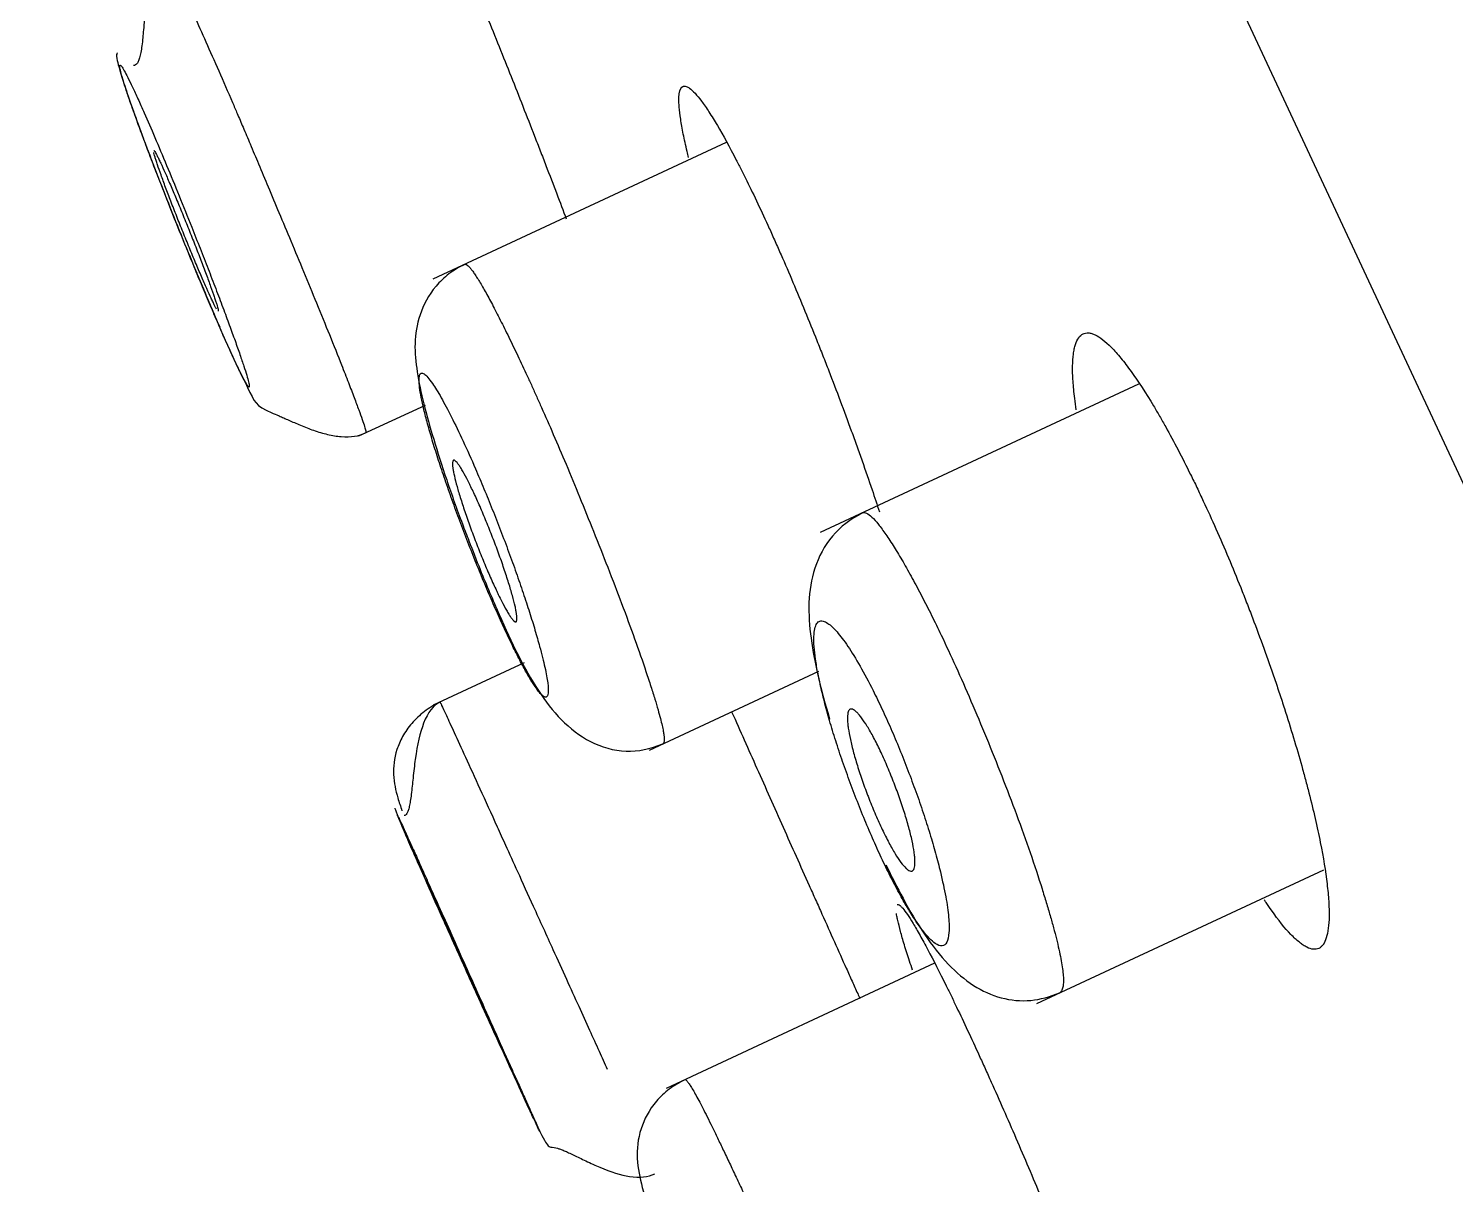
# Model space of a CAD drawing. Header units: millimetres. Extents: x 6110 to 6704, y -2661 to -1821.
# Drawn here: x 6573.094 to 6575.157, y -2165.963 to -2164.29 of the extents above; entities that cross this region are included whole.
import ezdxf

# ---------------------------------------------------------------- set-up
doc = ezdxf.new("R2010")
doc.units = ezdxf.units.MM
doc.header["$LTSCALE"] = 0.1
doc.linetypes.add('HIDDEN2', pattern=[4.7625, 3.175, -1.5875])
doc.layers.add('1', color=4, linetype='HIDDEN2', lineweight=13)
doc.layers.add('DIM', color=3, linetype='Continuous', lineweight=9)

msp = doc.modelspace()

# ---------------------------------------------------------------- hatches: boundary and pattern name
at = {"layer": 'DIM'}
h = msp.add_hatch(dxfattribs=at)
h.set_pattern_fill('ANSI31', color=2)
edge = h.paths.add_edge_path()
edge.add_line((6619.6172, -2595.9805), (6619.6172, -1962.2056))
edge.add_line((6634.6172, -1966.1101), (6619.6172, -1966.1101))
edge.add_line((6634.6172, -2610.9805), (6634.6172, -1966.1101))
edge.add_line((6634.6172, -2610.9805), (6184.4567, -2610.9805))
edge.add_line((6619.6172, -2595.9805), (6184.4567, -2595.9805))
edge.add_line((6184.4567, -2610.9805), (6184.4567, -2595.9805))

# ---------------------------------------------------------------- linework, layer by layer
at = {"layer": '1', "color": 7, "linetype": 'Continuous', "lineweight": -3}
for p, q in [((6571.4142, -2156.8976), (6582.345, -2180.3388)), ((6573.2217, -2164.3253), (6573.2208, -2164.329)), ((6574.1025, -2164.4549), (6573.6785, -2164.6526)), ((6574.6987, -2164.8047), (6574.2386, -2165.0193)), ((6573.5715, -2164.8795), (6573.6675, -2164.8348)), ((6573.8104, -2165.2078), (6573.679, -2165.2691)), ((6573.9919, -2165.3341), (6574.2364, -2165.22)), ((6574.5517, -2165.7009), (6574.967, -2165.5072)), ((6574.4038, -2165.6426), (6574.0157, -2165.8236))]:
    msp.add_line(p, q, dxfattribs=at)
for points, knots in [([(6573.6006, -2163.9281), (6573.6011, -2163.9279), (6573.6018, -2163.9282), (6573.6034, -2163.9297), (6573.604, -2163.9304), (6573.6053, -2163.9321), (6573.6061, -2163.9332), (6573.6102, -2163.9393), (6573.6145, -2163.947), (6573.6212, -2163.9599), (6573.6226, -2163.9627), (6573.6255, -2163.9686), (6573.6271, -2163.9717), (6573.6318, -2163.9815), (6573.6352, -2163.9886), (6573.646, -2164.0118), (6573.6541, -2164.0295), (6573.6652, -2164.0546), (6573.6675, -2164.0598), (6573.6721, -2164.0704), (6573.6744, -2164.0757), (6573.6816, -2164.0922), (6573.6913, -2164.1149), (6573.7017, -2164.1393), (6573.7096, -2164.1582), (6573.7123, -2164.1647), (6573.7178, -2164.1777), (6573.7205, -2164.1843), (6573.7343, -2164.2175), (6573.7455, -2164.2449), (6573.7626, -2164.2872), (6573.7684, -2164.3015), (6573.78, -2164.3305), (6573.7858, -2164.3449), (6573.8029, -2164.3882), (6573.8142, -2164.4169), (6573.8281, -2164.4527), (6573.8309, -2164.4598), (6573.8364, -2164.474), (6573.8391, -2164.4811), (6573.8472, -2164.502), (6573.8572, -2164.5282), (6573.8668, -2164.5535), (6573.8713, -2164.5654)], [0, 0, 0, 0, 0.043558, 0.043558, 0.067566, 0.067566, 0.091575, 0.091575, 0.187608, 0.187608, 0.211616, 0.211616, 0.235625, 0.235625, 0.283641, 0.283641, 0.379674, 0.379674, 0.403683, 0.403683, 0.427691, 0.427691, 0.475708, 0.523724, 0.523724, 0.547732, 0.547732, 0.571741, 0.571741, 0.667774, 0.667774, 0.715791, 0.715791, 0.763807, 0.763807, 0.85984, 0.85984, 0.883849, 0.883849, 0.907857, 0.907857, 0.955874, 1, 1, 1, 1]), ([(6573.2892, -2164.1837), (6573.2813, -2164.1874), (6573.2695, -2164.2054), (6573.2632, -2164.2498), (6573.2601, -2164.2888), (6573.2583, -2164.3098), (6573.2562, -2164.324), (6573.2547, -2164.3309), (6573.2533, -2164.3353), (6573.2518, -2164.3389), (6573.2496, -2164.3422), (6573.2472, -2164.3433), (6573.2458, -2164.3435), (6573.2453, -2164.3436)], [0, 0, 0, 0, 0.353884, 0.649957, 0.762299, 0.845867, 0.877276, 0.903128, 0.914851, 0.926391, 0.951038, 0.981154, 1, 1, 1, 1]), ([(6573.2892, -2164.1836), (6573.2897, -2164.1835), (6573.2916, -2164.1857), (6573.2975, -2164.1964), (6573.3066, -2164.2146), (6573.3185, -2164.2397), (6573.333, -2164.2712), (6573.3497, -2164.3085), (6573.3684, -2164.3506), (6573.384, -2164.3863), (6573.3959, -2164.4141), (6573.4043, -2164.434), (6573.4146, -2164.4583), (6573.4267, -2164.487), (6573.4407, -2164.5203), (6573.4564, -2164.5577), (6573.4736, -2164.5989), (6573.4919, -2164.643), (6573.5108, -2164.6889), (6573.5296, -2164.7349), (6573.5409, -2164.7632), (6573.5462, -2164.7767)], [0, 0, 0, 0, 0.060324, 0.1229, 0.185493, 0.248107, 0.310743, 0.373405, 0.436095, 0.498815, 0.519199, 0.544623, 0.575084, 0.610583, 0.651118, 0.696688, 0.747292, 0.802927, 0.863591, 0.929283, 1, 1, 1, 1]), ([(6573.2219, -2164.3258), (6573.2207, -2164.3261), (6573.2202, -2164.3319), (6573.2291, -2164.3637), (6573.2483, -2164.4189), (6573.2708, -2164.4787), (6573.2904, -2164.5294), (6573.3112, -2164.5815), (6573.3294, -2164.6263), (6573.3395, -2164.6503), (6573.3431, -2164.6587)], [0, 0, 0, 0, 0.128388, 0.304478, 0.508973, 0.617486, 0.726925, 0.835646, 0.941377, 1, 1, 1, 1]), ([(6573.3922, -2164.7416), (6573.3896, -2164.7345), (6573.3841, -2164.7193), (6573.3747, -2164.694), (6573.3644, -2164.6667), (6573.3533, -2164.6378), (6573.3417, -2164.608), (6573.3276, -2164.5724), (6573.3112, -2164.5316), (6573.2931, -2164.4875), (6573.276, -2164.4468), (6573.2622, -2164.415), (6573.2516, -2164.3912), (6573.2437, -2164.3741), (6573.237, -2164.3604), (6573.2317, -2164.3504), (6573.228, -2164.3442), (6573.2258, -2164.3421), (6573.2251, -2164.3439), (6573.2261, -2164.3498), (6573.2287, -2164.3595), (6573.2328, -2164.3728), (6573.2384, -2164.3897), (6573.2454, -2164.4098), (6573.2537, -2164.4326), (6573.2631, -2164.458), (6573.2735, -2164.4853), (6573.2846, -2164.5141), (6573.2963, -2164.544), (6573.3084, -2164.5744), (6573.3208, -2164.6048), (6573.3331, -2164.6348), (6573.3451, -2164.6638), (6573.3568, -2164.6913), (6573.3678, -2164.7169), (6573.3795, -2164.7437), (6573.3914, -2164.77), (6573.4019, -2164.7919), (6573.4092, -2164.8056), (6573.4125, -2164.8098), (6573.4131, -2164.8077), (6573.412, -2164.8019), (6573.4093, -2164.7923), (6573.4051, -2164.779), (6573.3995, -2164.7622), (6573.3947, -2164.7488), (6573.3922, -2164.7416)], [0, 0, 0, 0, 0.020792, 0.041527, 0.062564, 0.083385, 0.104087, 0.125028, 0.156271, 0.187462, 0.218718, 0.249908, 0.270778, 0.291504, 0.31241, 0.33324, 0.35396, 0.374901, 0.395759, 0.416468, 0.437372, 0.458338, 0.479067, 0.499917, 0.520918, 0.541676, 0.562551, 0.583488, 0.604199, 0.625047, 0.645957, 0.666656, 0.687518, 0.708443, 0.729132, 0.749986, 0.781253, 0.81242, 0.843649, 0.874864, 0.895693, 0.916404, 0.937375, 0.958205, 0.978959, 1, 1, 1, 1]), ([(6574.048, -2164.4764), (6574.0473, -2164.4735), (6574.0466, -2164.4706), (6574.0449, -2164.4633), (6574.044, -2164.459), (6574.0421, -2164.4506), (6574.0413, -2164.4465), (6574.039, -2164.4348), (6574.0365, -2164.4206), (6574.0351, -2164.4088), (6574.0345, -2164.4009), (6574.0343, -2164.3985), (6574.0342, -2164.3939), (6574.0342, -2164.3917), (6574.0346, -2164.3819), (6574.0361, -2164.3769), (6574.0399, -2164.3735), (6574.0415, -2164.3731), (6574.0443, -2164.3735), (6574.0453, -2164.3738), (6574.0474, -2164.3749), (6574.0485, -2164.3756), (6574.0544, -2164.3799), (6574.0602, -2164.3861), (6574.0686, -2164.3973), (6574.0703, -2164.3998), (6574.0739, -2164.405), (6574.0758, -2164.4078), (6574.0815, -2164.4166), (6574.0856, -2164.4231), (6574.0982, -2164.4445), (6574.1073, -2164.4611), (6574.1197, -2164.485), (6574.1222, -2164.4899), (6574.1273, -2164.5), (6574.1299, -2164.5052), (6574.1377, -2164.521), (6574.1483, -2164.543), (6574.1593, -2164.5668), (6574.1677, -2164.5853), (6574.1705, -2164.5916), (6574.1762, -2164.6044), (6574.1791, -2164.6109), (6574.1934, -2164.6436), (6574.205, -2164.6707), (6574.2223, -2164.7128), (6574.228, -2164.7271), (6574.2367, -2164.7488), (6574.2396, -2164.7561), (6574.2453, -2164.7706), (6574.2481, -2164.7779), (6574.2622, -2164.8142), (6574.273, -2164.8432), (6574.2862, -2164.8794), (6574.2888, -2164.8867), (6574.294, -2164.9012), (6574.2966, -2164.9083), (6574.3041, -2164.9297), (6574.3127, -2164.9547), (6574.3208, -2164.9789), (6574.3243, -2164.9894)], [0, 0, 0, 0, 0.011622, 0.011622, 0.030071, 0.030071, 0.04852, 0.04852, 0.085418, 0.122315, 0.122315, 0.140764, 0.140764, 0.159213, 0.159213, 0.233008, 0.233008, 0.269906, 0.269906, 0.288355, 0.288355, 0.306804, 0.306804, 0.380599, 0.380599, 0.399048, 0.399048, 0.417496, 0.417496, 0.454394, 0.454394, 0.528189, 0.528189, 0.546638, 0.546638, 0.565087, 0.565087, 0.601985, 0.638882, 0.638882, 0.657331, 0.657331, 0.67578, 0.67578, 0.749575, 0.749575, 0.786473, 0.786473, 0.804922, 0.804922, 0.823371, 0.823371, 0.897166, 0.897166, 0.915615, 0.915615, 0.934064, 0.934064, 0.970961, 1, 1, 1, 1]), ([(6573.2746, -2164.4663), (6573.2747, -2164.4662), (6573.2749, -2164.4663), (6573.2753, -2164.4668), (6573.2755, -2164.467), (6573.2759, -2164.4675), (6573.2761, -2164.4678), (6573.2771, -2164.4694), (6573.2783, -2164.4715), (6573.2804, -2164.4757), (6573.2812, -2164.4772), (6573.2829, -2164.4807), (6573.2838, -2164.4826), (6573.2866, -2164.4888), (6573.2888, -2164.4935), (6573.2923, -2164.5014), (6573.2935, -2164.5042), (6573.296, -2164.51), (6573.2986, -2164.516), (6573.3014, -2164.5225), (6573.3042, -2164.5291), (6573.3057, -2164.5326), (6573.31, -2164.5431), (6573.313, -2164.5503), (6573.3176, -2164.5614), (6573.3191, -2164.5652), (6573.3222, -2164.5728), (6573.3237, -2164.5766), (6573.3283, -2164.588), (6573.3312, -2164.5955), (6573.3357, -2164.6068), (6573.3371, -2164.6105), (6573.34, -2164.6179), (6573.3427, -2164.625), (6573.3453, -2164.6319), (6573.3479, -2164.6387), (6573.3492, -2164.642), (6573.3528, -2164.6517), (6573.355, -2164.6577), (6573.3569, -2164.6632)], [0, 0, 0, 0, 0.04036, 0.04036, 0.061222, 0.061222, 0.082083, 0.082083, 0.16553, 0.16553, 0.207254, 0.207254, 0.248977, 0.248977, 0.332424, 0.332424, 0.374148, 0.374148, 0.415871, 0.457595, 0.457595, 0.499318, 0.499318, 0.582765, 0.582765, 0.624489, 0.624489, 0.666212, 0.666212, 0.749659, 0.749659, 0.791383, 0.791383, 0.833106, 0.87483, 0.87483, 0.916553, 0.916553, 1, 1, 1, 1]), ([(6573.3656, -2164.6961), (6573.3653, -2164.6956), (6573.365, -2164.695), (6573.364, -2164.6932), (6573.3627, -2164.6908), (6573.3612, -2164.6877), (6573.36, -2164.6851), (6573.3595, -2164.6842), (6573.3586, -2164.6823), (6573.3581, -2164.6813), (6573.3557, -2164.6761), (6573.3536, -2164.6714), (6573.3501, -2164.6635), (6573.3489, -2164.6607), (6573.3463, -2164.6549), (6573.345, -2164.6519), (6573.3409, -2164.6425), (6573.3381, -2164.6359), (6573.3337, -2164.6254), (6573.3322, -2164.6218), (6573.3292, -2164.6145), (6573.3277, -2164.6109), (6573.3232, -2164.5998), (6573.3201, -2164.5923), (6573.3139, -2164.5769), (6573.3109, -2164.5694), (6573.3065, -2164.5582), (6573.3051, -2164.5545), (6573.3022, -2164.5472), (6573.3008, -2164.5435), (6573.2967, -2164.5329), (6573.2942, -2164.5262), (6573.2906, -2164.5166), (6573.2895, -2164.5135), (6573.2873, -2164.5075), (6573.2862, -2164.5046), (6573.2833, -2164.4964), (6573.2816, -2164.4915), (6573.2794, -2164.485), (6573.2787, -2164.4829), (6573.2775, -2164.4792), (6573.2764, -2164.4758), (6573.2757, -2164.4732), (6573.2751, -2164.471), (6573.2749, -2164.4702), (6573.2747, -2164.4694)], [0, 0, 0, 0, 0.024482, 0.024482, 0.060858, 0.097233, 0.097233, 0.115421, 0.115421, 0.133609, 0.133609, 0.20636, 0.20636, 0.242735, 0.242735, 0.279111, 0.279111, 0.351862, 0.351862, 0.388237, 0.388237, 0.424613, 0.424613, 0.497364, 0.497364, 0.570115, 0.570115, 0.606491, 0.606491, 0.642866, 0.642866, 0.715617, 0.715617, 0.751993, 0.751993, 0.788368, 0.788368, 0.861119, 0.861119, 0.897495, 0.897495, 0.93387, 0.970246, 0.970246, 1, 1, 1, 1]), ([(6573.3351, -2164.6399), (6573.3372, -2164.6449), (6573.3495, -2164.6744), (6573.3609, -2164.7011), (6573.37, -2164.7218)], [0, 0, 0, 0, 0.168525, 1, 1, 1, 1]), ([(6573.7246, -2164.6312), (6573.7162, -2164.6352), (6573.7009, -2164.6444), (6573.6759, -2164.6683), (6573.6496, -2164.7192), (6573.6527, -2164.7876), (6573.6729, -2164.8643), (6573.6981, -2164.9432), (6573.7158, -2164.9935), (6573.7273, -2165.0229), (6573.7305, -2165.0311)], [0, 0, 0, 0, 0.056582, 0.11385, 0.226986, 0.452786, 0.696358, 0.82205, 0.950806, 1, 1, 1, 1]), ([(6573.7246, -2164.6311), (6573.7251, -2164.631), (6573.7261, -2164.631), (6573.7281, -2164.6321), (6573.7306, -2164.6344), (6573.7335, -2164.6378), (6573.7368, -2164.6423), (6573.7406, -2164.6478), (6573.7446, -2164.6543), (6573.7491, -2164.6617), (6573.7539, -2164.6701), (6573.759, -2164.6793), (6573.7643, -2164.6893), (6573.77, -2164.7001), (6573.7758, -2164.7116), (6573.7819, -2164.7237), (6573.7882, -2164.7364), (6573.7946, -2164.7497), (6573.8012, -2164.7635), (6573.8079, -2164.7778), (6573.8147, -2164.7924), (6573.8216, -2164.8074), (6573.8285, -2164.8227), (6573.8388, -2164.8456), (6573.8529, -2164.8779), (6573.8713, -2164.9213), (6573.8909, -2164.9684), (6573.9112, -2165.0186), (6573.9318, -2165.0707), (6573.952, -2165.1233), (6573.9709, -2165.1746), (6573.9817, -2165.2057), (6573.9866, -2165.2204)], [0, 0, 0, 0, 0.023517, 0.048024, 0.072345, 0.09648, 0.12043, 0.144195, 0.167775, 0.19117, 0.214382, 0.23741, 0.260254, 0.282914, 0.305393, 0.327688, 0.349801, 0.371733, 0.393483, 0.415052, 0.43644, 0.457648, 0.478676, 0.499525, 0.549941, 0.603819, 0.661165, 0.721981, 0.786271, 0.854036, 0.925279, 1, 1, 1, 1]), ([(6573.3431, -2164.6587), (6573.352, -2164.68), (6573.3704, -2164.7235), (6573.3929, -2164.7747), (6573.4206, -2164.8287), (6573.4212, -2164.836), (6573.4529, -2164.8491), (6573.4624, -2164.8533), (6573.47, -2164.8567), (6573.4782, -2164.8603), (6573.4906, -2164.8657), (6573.5073, -2164.8722), (6573.5272, -2164.878), (6573.5543, -2164.8824), (6573.5715, -2164.8797), (6573.5811, -2164.875)], [0, 0, 0, 0, 0.114569, 0.255242, 0.374205, 0.661274, 0.696443, 0.711281, 0.725495, 0.740075, 0.755812, 0.792385, 0.836649, 0.887566, 1, 1, 1, 1]), ([(6573.3569, -2164.6632), (6573.3589, -2164.6687), (6573.3607, -2164.6736), (6573.3629, -2164.6801), (6573.3635, -2164.6821), (6573.3647, -2164.6858), (6573.3653, -2164.6875), (6573.3667, -2164.6921), (6573.3673, -2164.6944), (6573.3678, -2164.6968), (6573.3679, -2164.6975), (6573.3679, -2164.6984), (6573.3679, -2164.6986), (6573.3678, -2164.6987), (6573.3678, -2164.6987), (6573.3678, -2164.6987)], [0, 0, 0, 0, 0.249679, 0.249679, 0.374518, 0.374518, 0.499357, 0.499357, 0.749036, 0.749036, 0.873875, 0.873875, 0.998714, 0.998714, 1, 1, 1, 1]), ([(6574.6089, -2164.8417), (6574.608, -2164.836), (6574.6073, -2164.8306), (6574.6061, -2164.8208), (6574.6056, -2164.8164), (6574.6048, -2164.808), (6574.6045, -2164.804), (6574.6037, -2164.7923), (6574.6033, -2164.778), (6574.6041, -2164.7662), (6574.6051, -2164.7583), (6574.6055, -2164.7559), (6574.6065, -2164.7512), (6574.6071, -2164.7491), (6574.6103, -2164.7392), (6574.6139, -2164.7341), (6574.6211, -2164.7306), (6574.6237, -2164.7301), (6574.6281, -2164.7305), (6574.6297, -2164.7308), (6574.6329, -2164.7317), (6574.6346, -2164.7324), (6574.6432, -2164.7365), (6574.651, -2164.7426), (6574.6641, -2164.7559), (6574.6687, -2164.7611), (6574.6783, -2164.7728), (6574.6832, -2164.7793), (6574.6986, -2164.8005), (6574.7094, -2164.8171), (6574.7236, -2164.8409), (6574.7265, -2164.8458), (6574.7324, -2164.856), (6574.7353, -2164.8612), (6574.7442, -2164.877), (6574.7561, -2164.8991), (6574.7681, -2164.923), (6574.7773, -2164.9415), (6574.7804, -2164.9478), (6574.7865, -2164.9607), (6574.7896, -2164.9672), (6574.805, -2165.0002), (6574.8171, -2165.0276), (6574.835, -2165.0699), (6574.8409, -2165.0843), (6574.8496, -2165.1062), (6574.8525, -2165.1135), (6574.8582, -2165.1282), (6574.8611, -2165.1355), (6574.875, -2165.1721), (6574.8856, -2165.2013), (6574.898, -2165.2377), (6574.9005, -2165.245), (6574.9053, -2165.2596), (6574.9077, -2165.2668), (6574.9146, -2165.2883), (6574.9233, -2165.3164), (6574.9312, -2165.3435), (6574.9368, -2165.3635), (6574.9386, -2165.3701), (6574.9421, -2165.3831), (6574.9438, -2165.3896), (6574.952, -2165.4216), (6574.9574, -2165.4454), (6574.9618, -2165.4676)], [0, 0, 0, 0, 0.019287, 0.019287, 0.035632, 0.035632, 0.051977, 0.051977, 0.084668, 0.117358, 0.117358, 0.133703, 0.133703, 0.150049, 0.150049, 0.21543, 0.21543, 0.24812, 0.24812, 0.264465, 0.264465, 0.28081, 0.28081, 0.346191, 0.346191, 0.378882, 0.378882, 0.411572, 0.411572, 0.476953, 0.476953, 0.493298, 0.493298, 0.509643, 0.509643, 0.542334, 0.575024, 0.575024, 0.59137, 0.59137, 0.607715, 0.607715, 0.673096, 0.673096, 0.705786, 0.705786, 0.722131, 0.722131, 0.738477, 0.738477, 0.803857, 0.803857, 0.820203, 0.820203, 0.836548, 0.836548, 0.869238, 0.901929, 0.901929, 0.918274, 0.918274, 0.934619, 0.934619, 1, 1, 1, 1]), ([(6573.5462, -2164.7767), (6573.5497, -2164.7857), (6573.5563, -2164.8026), (6573.5646, -2164.8243), (6573.5713, -2164.8421), (6573.5764, -2164.8561), (6573.5797, -2164.8662), (6573.5815, -2164.8726), (6573.5817, -2164.8746), (6573.5814, -2164.8749), (6573.5814, -2164.8749)], [0, 0, 0, 0, 0.14711, 0.291819, 0.434129, 0.574041, 0.711555, 0.846673, 0.979395, 1, 1, 1, 1]), ([(6573.8328, -2165.184), (6573.8307, -2165.1766), (6573.8263, -2165.1609), (6573.8182, -2165.1349), (6573.8091, -2165.1069), (6573.799, -2165.0776), (6573.788, -2165.0472), (6573.7764, -2165.0164), (6573.7644, -2164.9857), (6573.7522, -2164.9557), (6573.7379, -2164.922), (6573.7219, -2164.8861), (6573.705, -2164.8512), (6573.69, -2164.8228), (6573.6787, -2164.8046), (6573.6707, -2164.7941), (6573.6653, -2164.7891), (6573.6613, -2164.7881), (6573.6589, -2164.791), (6573.6581, -2164.7979), (6573.6589, -2164.8087), (6573.6612, -2164.823), (6573.6651, -2164.8407), (6573.6705, -2164.8616), (6573.6773, -2164.8852), (6573.6854, -2164.9112), (6573.6946, -2164.9391), (6573.7048, -2164.9684), (6573.7158, -2164.9987), (6573.7275, -2165.0294), (6573.7395, -2165.06), (6573.7518, -2165.0901), (6573.7641, -2165.119), (6573.7762, -2165.1463), (6573.7879, -2165.1715), (6573.7989, -2165.194), (6573.8091, -2165.2137), (6573.8183, -2165.2301), (6573.8277, -2165.2449), (6573.8363, -2165.2558), (6573.8427, -2165.2588), (6573.8456, -2165.253), (6573.845, -2165.2382), (6573.8409, -2165.2154), (6573.8358, -2165.1952), (6573.8328, -2165.184)], [0, 0, 0, 0, 0.02085, 0.041612, 0.062641, 0.083494, 0.1042, 0.125113, 0.146036, 0.166745, 0.187587, 0.218855, 0.250022, 0.281241, 0.312461, 0.333319, 0.354033, 0.374953, 0.395825, 0.416534, 0.437434, 0.458363, 0.479085, 0.499955, 0.520923, 0.541676, 0.562573, 0.583495, 0.604209, 0.625085, 0.645955, 0.666654, 0.687576, 0.70845, 0.729135, 0.750036, 0.77094, 0.79163, 0.812505, 0.843708, 0.874932, 0.906081, 0.937377, 0.968614, 1, 1, 1, 1]), ([(6573.7934, -2165.1104), (6573.7949, -2165.1161), (6573.7962, -2165.1212), (6573.7978, -2165.1279), (6573.7982, -2165.13), (6573.7989, -2165.1339), (6573.7992, -2165.1358), (6573.7999, -2165.1406), (6573.8001, -2165.1432), (6573.7999, -2165.1459), (6573.7997, -2165.1467), (6573.7993, -2165.1478), (6573.799, -2165.1481), (6573.7979, -2165.1487), (6573.7969, -2165.1483), (6573.7949, -2165.1466), (6573.7942, -2165.1458), (6573.7927, -2165.144), (6573.791, -2165.1417), (6573.7891, -2165.1388), (6573.787, -2165.1355), (6573.7859, -2165.1337), (6573.7825, -2165.1277), (6573.7801, -2165.1231), (6573.7761, -2165.1154), (6573.7748, -2165.1127), (6573.7727, -2165.1084), (6573.772, -2165.1069), (6573.7706, -2165.1039), (6573.7699, -2165.1024), (6573.7663, -2165.0947), (6573.7633, -2165.0881), (6573.7588, -2165.0777), (6573.7572, -2165.0741), (6573.7541, -2165.0668), (6573.7526, -2165.0631), (6573.748, -2165.052), (6573.745, -2165.0444), (6573.7405, -2165.0328), (6573.739, -2165.029), (6573.7362, -2165.0214), (6573.7334, -2165.0138), (6573.7307, -2165.0063), (6573.728, -2164.9989), (6573.7267, -2164.9952), (6573.7231, -2164.9844), (6573.7208, -2164.9775), (6573.7177, -2164.9677), (6573.7168, -2164.9646), (6573.7149, -2164.9584), (6573.7141, -2164.9555), (6573.7118, -2164.947), (6573.7105, -2164.942), (6573.7089, -2164.9351), (6573.7085, -2164.933), (6573.7077, -2164.9291), (6573.7071, -2164.9255), (6573.7068, -2164.9226), (6573.7067, -2164.9201), (6573.7067, -2164.919), (6573.7069, -2164.9162), (6573.7073, -2164.9151), (6573.7084, -2164.9145), (6573.7089, -2164.9145), (6573.7099, -2164.9149), (6573.7105, -2164.9153), (6573.7124, -2164.917), (6573.714, -2164.9188), (6573.7163, -2164.9221), (6573.7167, -2164.9227), (6573.7177, -2164.9242), (6573.7182, -2164.925), (6573.7198, -2164.9275), (6573.7209, -2164.9293), (6573.7242, -2164.9352), (6573.7267, -2164.9398), (6573.73, -2164.9463), (6573.7307, -2164.9476), (6573.732, -2164.9503), (6573.7341, -2164.9545), (6573.7376, -2164.9619), (6573.7405, -2164.9683), (6573.7435, -2164.9749), (6573.745, -2164.9783), (6573.7496, -2164.9888), (6573.7526, -2164.996), (6573.7572, -2165.0072), (6573.7587, -2165.0109), (6573.7618, -2165.0186), (6573.7633, -2165.0224), (6573.7677, -2165.0339), (6573.7706, -2165.0415), (6573.7747, -2165.0529), (6573.7761, -2165.0567), (6573.7787, -2165.0641), (6573.7812, -2165.0714), (6573.7835, -2165.0784), (6573.7858, -2165.0853), (6573.7869, -2165.0887), (6573.79, -2165.0986), (6573.7918, -2165.1047), (6573.7934, -2165.1104)], [0, 0, 0, 0, 0.03125, 0.03125, 0.046875, 0.046875, 0.0625, 0.0625, 0.09375, 0.09375, 0.109375, 0.109375, 0.125, 0.125, 0.15625, 0.15625, 0.171875, 0.171875, 0.1875, 0.203125, 0.203125, 0.21875, 0.21875, 0.25, 0.25, 0.265625, 0.265625, 0.273438, 0.273438, 0.28125, 0.28125, 0.3125, 0.3125, 0.328125, 0.328125, 0.34375, 0.34375, 0.375, 0.375, 0.390625, 0.390625, 0.40625, 0.421875, 0.421875, 0.4375, 0.4375, 0.46875, 0.46875, 0.484375, 0.484375, 0.5, 0.5, 0.53125, 0.53125, 0.546875, 0.546875, 0.5625, 0.578125, 0.578125, 0.59375, 0.59375, 0.625, 0.625, 0.640625, 0.640625, 0.65625, 0.65625, 0.6875, 0.6875, 0.695313, 0.695313, 0.703125, 0.703125, 0.71875, 0.71875, 0.75, 0.75, 0.757813, 0.757813, 0.765625, 0.78125, 0.796875, 0.796875, 0.8125, 0.8125, 0.84375, 0.84375, 0.859375, 0.859375, 0.875, 0.875, 0.90625, 0.90625, 0.921875, 0.921875, 0.9375, 0.953125, 0.953125, 0.96875, 0.96875, 1, 1, 1, 1]), ([(6574.2999, -2164.9909), (6574.2822, -2165), (6574.2528, -2165.0219), (6574.2199, -2165.0864), (6574.2211, -2165.1712), (6574.2396, -2165.247), (6574.2522, -2165.2892)], [0, 0, 0, 0, 0.165575, 0.332858, 0.662154, 1, 1, 1, 1]), ([(6574.2996, -2164.9908), (6574.2997, -2164.9908), (6574.3013, -2164.9901), (6574.3052, -2164.9904), (6574.313, -2164.9961), (6574.3224, -2165.0066), (6574.3332, -2165.0212), (6574.3452, -2165.0396), (6574.358, -2165.061), (6574.3715, -2165.085), (6574.3854, -2165.111), (6574.3994, -2165.1385), (6574.4158, -2165.1721), (6574.4349, -2165.2133), (6574.4569, -2165.2633), (6574.4793, -2165.3167), (6574.5016, -2165.3721), (6574.523, -2165.4283), (6574.5428, -2165.4836), (6574.5542, -2165.5182), (6574.5594, -2165.5347)], [0, 0, 0, 0, 0.000674, 0.057085, 0.112047, 0.165563, 0.217638, 0.268275, 0.317481, 0.36526, 0.411618, 0.456561, 0.500097, 0.565038, 0.632103, 0.701315, 0.772693, 0.846255, 0.922019, 1, 1, 1, 1]), ([(6573.7305, -2165.0311), (6573.7358, -2165.0452), (6573.75, -2165.0817), (6573.7838, -2165.1605), (6573.8181, -2165.2331), (6573.8628, -2165.2918), (6573.9046, -2165.3246), (6573.957, -2165.34), (6573.9928, -2165.3325), (6574.011, -2165.325)], [0, 0, 0, 0, 0.082803, 0.218252, 0.488413, 0.616293, 0.744942, 0.87471, 1, 1, 1, 1]), ([(6574.4124, -2165.5103), (6574.4103, -2165.5017), (6574.4057, -2165.4838), (6574.3973, -2165.4551), (6574.3877, -2165.4251), (6574.3771, -2165.3943), (6574.3656, -2165.3633), (6574.3534, -2165.3326), (6574.3408, -2165.3026), (6574.3279, -2165.2741), (6574.3128, -2165.2431), (6574.296, -2165.2114), (6574.2783, -2165.1827), (6574.2625, -2165.1616), (6574.2507, -2165.1506), (6574.2424, -2165.1466), (6574.2367, -2165.1472), (6574.2326, -2165.1519), (6574.23, -2165.1603), (6574.2291, -2165.1725), (6574.2299, -2165.1882), (6574.2323, -2165.2071), (6574.2363, -2165.2291), (6574.2419, -2165.2537), (6574.2489, -2165.2805), (6574.2573, -2165.3092), (6574.267, -2165.3392), (6574.2776, -2165.3699), (6574.2892, -2165.4009), (6574.3014, -2165.4316), (6574.3141, -2165.4615), (6574.327, -2165.4901), (6574.3399, -2165.5167), (6574.3526, -2165.541), (6574.3648, -2165.5626), (6574.3763, -2165.5809), (6574.387, -2165.5959), (6574.3966, -2165.6071), (6574.4064, -2165.6156), (6574.4155, -2165.6189), (6574.4222, -2165.6135), (6574.4254, -2165.5995), (6574.4249, -2165.577), (6574.4207, -2165.5474), (6574.4155, -2165.5232), (6574.4124, -2165.5103)], [0, 0, 0, 0, 0.020927, 0.041701, 0.062676, 0.083566, 0.104277, 0.125165, 0.146074, 0.166778, 0.187637, 0.21887, 0.250061, 0.281265, 0.312488, 0.333364, 0.354076, 0.374973, 0.395867, 0.416581, 0.437459, 0.458378, 0.479102, 0.499977, 0.520937, 0.541685, 0.562591, 0.583517, 0.604228, 0.625115, 0.64597, 0.666666, 0.687608, 0.708439, 0.729123, 0.75006, 0.770904, 0.791596, 0.81251, 0.84368, 0.874925, 0.906104, 0.937364, 0.968687, 1, 1, 1, 1]), ([(6573.9866, -2165.2204), (6573.9891, -2165.2279), (6573.9937, -2165.2419), (6573.9995, -2165.2602), (6574.004, -2165.2756), (6574.0075, -2165.2883), (6574.01, -2165.2985), (6574.0116, -2165.3065), (6574.0126, -2165.3127), (6574.013, -2165.3173), (6574.013, -2165.3206), (6574.0127, -2165.3228), (6574.0121, -2165.3242), (6574.0115, -2165.3248), (6574.0112, -2165.3251), (6574.0111, -2165.3251)], [0, 0, 0, 0, 0.117905, 0.229233, 0.333984, 0.432157, 0.52375, 0.608764, 0.687199, 0.759052, 0.824326, 0.883018, 0.935128, 0.980657, 1, 1, 1, 1]), ([(6573.6887, -2165.2646), (6573.6805, -2165.2685), (6573.6656, -2165.2775), (6573.6471, -2165.295), (6573.6338, -2165.3142), (6573.6227, -2165.3404), (6573.6199, -2165.3722), (6573.6258, -2165.3982), (6573.6315, -2165.4155), (6573.6337, -2165.4219)], [0, 0, 0, 0, 0.105426, 0.20946, 0.31242, 0.415416, 0.628612, 0.868653, 1, 1, 1, 1]), ([(6573.6888, -2165.2648), (6573.6792, -2165.2691), (6573.6645, -2165.2878), (6573.6544, -2165.3323), (6573.6499, -2165.3716), (6573.6477, -2165.393), (6573.6459, -2165.4073), (6573.6444, -2165.4157), (6573.6426, -2165.4222), (6573.6399, -2165.4278), (6573.6381, -2165.4286), (6573.6369, -2165.4287)], [0, 0, 0, 0, 0.344188, 0.633658, 0.744223, 0.827575, 0.859776, 0.887204, 0.912603, 0.939712, 1, 1, 1, 1]), ([(6573.6887, -2165.2646), (6573.6889, -2165.2648), (6573.6905, -2165.2681), (6573.6972, -2165.2824), (6573.7087, -2165.3075), (6573.725, -2165.3432), (6573.746, -2165.3892), (6573.7663, -2165.4337), (6573.7848, -2165.4746), (6573.8021, -2165.5128), (6573.8252, -2165.5635), (6573.8491, -2165.6163), (6573.8711, -2165.6647), (6573.8889, -2165.7038), (6573.9046, -2165.7385), (6573.9184, -2165.7689), (6573.9268, -2165.7872), (6573.9306, -2165.7957)], [0, 0, 0, 0, 0.072292, 0.152248, 0.234734, 0.319749, 0.407293, 0.497366, 0.537363, 0.592579, 0.663, 0.748606, 0.807495, 0.86208, 0.91236, 0.958334, 1, 1, 1, 1]), ([(6574.1108, -2165.279), (6574.1108, -2165.2791), (6574.1109, -2165.2793), (6574.1227, -2165.3057), (6574.1347, -2165.3328), (6574.1532, -2165.3744), (6574.1595, -2165.3885), (6574.1722, -2165.417), (6574.1785, -2165.4312), (6574.1975, -2165.4737), (6574.21, -2165.5019), (6574.2256, -2165.5368), (6574.2288, -2165.5438), (6574.235, -2165.5577), (6574.2381, -2165.5645), (6574.2472, -2165.585), (6574.2591, -2165.6116), (6574.2706, -2165.6372), (6574.2791, -2165.656), (6574.2818, -2165.6622), (6574.2873, -2165.6744), (6574.2901, -2165.6804), (6574.2939, -2165.6889), (6574.295, -2165.6913), (6574.296, -2165.6937)], [0, 0, 0, 0, 0.001175, 0.001175, 0.196908, 0.196908, 0.294774, 0.294774, 0.392641, 0.392641, 0.588374, 0.588374, 0.637308, 0.637308, 0.686241, 0.686241, 0.784108, 0.881974, 0.881974, 0.930908, 0.930908, 0.979841, 0.979841, 1, 1, 1, 1]), ([(6574.3714, -2165.4652), (6574.3727, -2165.4712), (6574.3737, -2165.4767), (6574.3747, -2165.484), (6574.375, -2165.4863), (6574.3754, -2165.4907), (6574.3755, -2165.4927), (6574.3756, -2165.4983), (6574.3754, -2165.5013), (6574.3746, -2165.5048), (6574.3743, -2165.5058), (6574.3735, -2165.5074), (6574.373, -2165.508), (6574.3713, -2165.5094), (6574.3699, -2165.5095), (6574.3674, -2165.5086), (6574.3665, -2165.5081), (6574.3645, -2165.5068), (6574.3635, -2165.5059), (6574.3603, -2165.5028), (6574.3579, -2165.5), (6574.3526, -2165.493), (6574.3499, -2165.4888), (6574.3455, -2165.4817), (6574.344, -2165.4792), (6574.341, -2165.4738), (6574.3394, -2165.4709), (6574.3347, -2165.4621), (6574.3315, -2165.4558), (6574.3267, -2165.4456), (6574.3251, -2165.4421), (6574.3218, -2165.435), (6574.3202, -2165.4314), (6574.3155, -2165.4203), (6574.3124, -2165.4128), (6574.3086, -2165.4032), (6574.3079, -2165.4012), (6574.3064, -2165.3973), (6574.3042, -2165.3915), (6574.3007, -2165.3819), (6574.2981, -2165.3743), (6574.2956, -2165.3668), (6574.2943, -2165.363), (6574.2908, -2165.3519), (6574.2888, -2165.3448), (6574.286, -2165.3346), (6574.2851, -2165.3313), (6574.2835, -2165.3248), (6574.2828, -2165.3217), (6574.2809, -2165.3128), (6574.2799, -2165.3073), (6574.2788, -2165.2999), (6574.2785, -2165.2976), (6574.2781, -2165.2933), (6574.2779, -2165.2892), (6574.278, -2165.2859), (6574.2782, -2165.2829), (6574.2784, -2165.2815), (6574.2792, -2165.278), (6574.28, -2165.2764), (6574.2817, -2165.275), (6574.2823, -2165.2748), (6574.2837, -2165.2746), (6574.2845, -2165.2747), (6574.287, -2165.2756), (6574.2889, -2165.2769), (6574.2922, -2165.28), (6574.2934, -2165.2812), (6574.2958, -2165.2841), (6574.297, -2165.2856), (6574.3009, -2165.2908), (6574.3037, -2165.295), (6574.3081, -2165.3021), (6574.3096, -2165.3047), (6574.3127, -2165.3101), (6574.3158, -2165.3157), (6574.3189, -2165.3218), (6574.3221, -2165.3281), (6574.3237, -2165.3315), (6574.3286, -2165.3417), (6574.3318, -2165.3487), (6574.3365, -2165.3598), (6574.3381, -2165.3635), (6574.3405, -2165.3692), (6574.3412, -2165.3711), (6574.3428, -2165.375), (6574.3435, -2165.3769), (6574.3473, -2165.3865), (6574.3501, -2165.3942), (6574.3542, -2165.4057), (6574.3555, -2165.4096), (6574.3581, -2165.4172), (6574.3593, -2165.4209), (6574.3627, -2165.4319), (6574.3648, -2165.439), (6574.3685, -2165.4528), (6574.3701, -2165.4592), (6574.3714, -2165.4652)], [0, 0, 0, 0, 0.03125, 0.03125, 0.046875, 0.046875, 0.0625, 0.0625, 0.09375, 0.09375, 0.109375, 0.109375, 0.125, 0.125, 0.15625, 0.15625, 0.171875, 0.171875, 0.1875, 0.1875, 0.21875, 0.21875, 0.25, 0.25, 0.265625, 0.265625, 0.28125, 0.28125, 0.3125, 0.3125, 0.328125, 0.328125, 0.34375, 0.34375, 0.375, 0.375, 0.382812, 0.382812, 0.390625, 0.40625, 0.421875, 0.421875, 0.4375, 0.4375, 0.46875, 0.46875, 0.484375, 0.484375, 0.5, 0.5, 0.53125, 0.53125, 0.546875, 0.546875, 0.5625, 0.578125, 0.578125, 0.59375, 0.59375, 0.625, 0.625, 0.640625, 0.640625, 0.65625, 0.65625, 0.6875, 0.6875, 0.703125, 0.703125, 0.71875, 0.71875, 0.75, 0.75, 0.765625, 0.765625, 0.78125, 0.796875, 0.796875, 0.8125, 0.8125, 0.84375, 0.84375, 0.859375, 0.859375, 0.867188, 0.867188, 0.875, 0.875, 0.90625, 0.90625, 0.921875, 0.921875, 0.9375, 0.9375, 0.96875, 0.96875, 1, 1, 1, 1]), ([(6573.6234, -2165.4179), (6573.6234, -2165.4179), (6573.6232, -2165.4177), (6573.6255, -2165.4254), (6573.6399, -2165.4586), (6573.6639, -2165.5131), (6573.6902, -2165.5722), (6573.7129, -2165.6228), (6573.7302, -2165.6612), (6573.7392, -2165.6812), (6573.7405, -2165.6841)], [0, 0, 0, 0, 0.012715, 0.17389, 0.369642, 0.599689, 0.724554, 0.851547, 0.978666, 1, 1, 1, 1]), ([(6573.7873, -2165.7841), (6573.7836, -2165.7759), (6573.7759, -2165.7587), (6573.7635, -2165.731), (6573.7484, -2165.6973), (6573.7305, -2165.6573), (6573.7104, -2165.6124), (6573.691, -2165.5692), (6573.6751, -2165.5338), (6573.6627, -2165.506), (6573.6531, -2165.4847), (6573.6448, -2165.4665), (6573.638, -2165.4514), (6573.6328, -2165.4399), (6573.6292, -2165.4322), (6573.6272, -2165.4283), (6573.6271, -2165.4283), (6573.6287, -2165.4323), (6573.632, -2165.4401), (6573.6369, -2165.4517), (6573.6446, -2165.4693), (6573.6558, -2165.4948), (6573.6697, -2165.5261), (6573.6831, -2165.5564), (6573.6956, -2165.5842), (6573.7085, -2165.6132), (6573.7219, -2165.6429), (6573.7354, -2165.6728), (6573.7488, -2165.7025), (6573.7619, -2165.7314), (6573.7745, -2165.759), (6573.7883, -2165.7892), (6573.8024, -2165.8202), (6573.8155, -2165.8487), (6573.8254, -2165.87), (6573.8307, -2165.8815), (6573.8329, -2165.8861), (6573.833, -2165.8861), (6573.8312, -2165.8821), (6573.8278, -2165.8744), (6573.8227, -2165.8629), (6573.8159, -2165.8478), (6573.8077, -2165.8296), (6573.7982, -2165.8084), (6573.7911, -2165.7925), (6573.7873, -2165.7841)], [0, 0, 0, 0, 0.020757, 0.041469, 0.062496, 0.093628, 0.124941, 0.156138, 0.1874, 0.208271, 0.229002, 0.249916, 0.270755, 0.291489, 0.312424, 0.333256, 0.353982, 0.374913, 0.395819, 0.416532, 0.437386, 0.468789, 0.49994, 0.52098, 0.541738, 0.562573, 0.583573, 0.604282, 0.62506, 0.646059, 0.66676, 0.687539, 0.718849, 0.749985, 0.781246, 0.812444, 0.833329, 0.854027, 0.874962, 0.895766, 0.916473, 0.937476, 0.958233, 0.978951, 1, 1, 1, 1]), ([(6574.9618, -2165.4676), (6574.9663, -2165.4898), (6574.9695, -2165.5097), (6574.9727, -2165.5364), (6574.9735, -2165.5448), (6574.9742, -2165.5565), (6574.9744, -2165.5602), (6574.9746, -2165.5675), (6574.9746, -2165.5709), (6574.9744, -2165.5873), (6574.973, -2165.5978), (6574.9693, -2165.6095), (6574.9678, -2165.6128), (6574.9651, -2165.6166), (6574.9641, -2165.6178), (6574.962, -2165.6196), (6574.9609, -2165.6204), (6574.955, -2165.6232), (6574.9493, -2165.6227), (6574.9408, -2165.6185), (6574.939, -2165.6174), (6574.9354, -2165.615), (6574.9335, -2165.6136), (6574.9277, -2165.609), (6574.9236, -2165.6052), (6574.9107, -2165.5918), (6574.9014, -2165.5802), (6574.8886, -2165.5622), (6574.886, -2165.5584), (6574.8826, -2165.5533), (6574.8817, -2165.5521), (6574.8809, -2165.5509)], [0, 0, 0, 0, 0.136472, 0.136472, 0.204708, 0.204708, 0.238827, 0.238827, 0.272945, 0.272945, 0.409417, 0.409417, 0.477653, 0.477653, 0.511771, 0.511771, 0.545889, 0.545889, 0.682362, 0.682362, 0.71648, 0.71648, 0.750598, 0.750598, 0.818834, 0.818834, 0.955306, 0.955306, 0.989424, 0.989424, 1, 1, 1, 1]), ([(6574.3336, -2165.4999), (6574.3417, -2165.5168), (6574.3699, -2165.5723), (6574.4089, -2165.633), (6574.4586, -2165.6759), (6574.4985, -2165.6944), (6574.5417, -2165.699), (6574.5705, -2165.6911), (6574.5847, -2165.6851)], [0, 0, 0, 0, 0.135363, 0.462149, 0.610439, 0.750453, 0.881225, 1, 1, 1, 1]), ([(6574.5594, -2165.5347), (6574.5615, -2165.5416), (6574.5656, -2165.5549), (6574.5712, -2165.5737), (6574.5761, -2165.5913), (6574.5803, -2165.6076), (6574.5839, -2165.6225), (6574.5867, -2165.636), (6574.5887, -2165.648), (6574.59, -2165.6585), (6574.5905, -2165.6673), (6574.5901, -2165.6746), (6574.589, -2165.6795), (6574.5876, -2165.6827), (6574.5861, -2165.6846), (6574.585, -2165.6853), (6574.5844, -2165.6856)], [0, 0, 0, 0, 0.077216, 0.15445, 0.231703, 0.308973, 0.386263, 0.463572, 0.5409, 0.618248, 0.695616, 0.773005, 0.850415, 0.901627, 0.953079, 1, 1, 1, 1]), ([(6573.679, -2165.545), (6573.679, -2165.545), (6573.6791, -2165.5452), (6573.6794, -2165.5457), (6573.6795, -2165.5459), (6573.6797, -2165.5464), (6573.6799, -2165.5468), (6573.6807, -2165.5485), (6573.6817, -2165.5507), (6573.6837, -2165.5549), (6573.6844, -2165.5565), (6573.686, -2165.56), (6573.6869, -2165.562), (6573.6897, -2165.5681), (6573.6918, -2165.5728), (6573.6954, -2165.5808), (6573.6967, -2165.5836), (6573.6993, -2165.5893), (6573.7019, -2165.5953), (6573.7048, -2165.6016), (6573.7078, -2165.6082), (6573.7093, -2165.6116), (6573.714, -2165.622), (6573.7172, -2165.6291), (6573.7221, -2165.6401), (6573.7238, -2165.6438), (6573.7271, -2165.6512), (6573.7288, -2165.655), (6573.7338, -2165.6661), (6573.7371, -2165.6735), (6573.7421, -2165.6846), (6573.7437, -2165.6882), (6573.7469, -2165.6954), (6573.7501, -2165.7024), (6573.7531, -2165.7091), (6573.756, -2165.7157), (6573.7575, -2165.7189), (6573.7617, -2165.7283), (6573.7643, -2165.7341), (6573.7667, -2165.7395)], [0, 0, 0, 0, 0.04085, 0.04085, 0.061701, 0.061701, 0.082552, 0.082552, 0.165956, 0.165956, 0.207658, 0.207658, 0.249361, 0.249361, 0.332765, 0.332765, 0.374467, 0.374467, 0.416169, 0.457872, 0.457872, 0.499574, 0.499574, 0.582978, 0.582978, 0.62468, 0.62468, 0.666382, 0.666382, 0.749787, 0.749787, 0.791489, 0.791489, 0.833191, 0.874893, 0.874893, 0.916596, 0.916596, 1, 1, 1, 1]), ([(6573.7667, -2165.7395), (6573.769, -2165.7448), (6573.7712, -2165.7495), (6573.7739, -2165.7558), (6573.7748, -2165.7577), (6573.7764, -2165.7612), (6573.7771, -2165.7628), (6573.779, -2165.7671), (6573.7799, -2165.7693), (6573.7809, -2165.7715), (6573.7811, -2165.7721), (6573.7814, -2165.7728), (6573.7815, -2165.773), (6573.7815, -2165.773), (6573.7811, -2165.7723), (6573.7801, -2165.7702), (6573.7797, -2165.7693), (6573.7787, -2165.7671), (6573.7775, -2165.7646), (6573.7761, -2165.7615), (6573.7749, -2165.7588), (6573.7745, -2165.7579), (6573.7736, -2165.756), (6573.7731, -2165.755), (6573.7707, -2165.7498), (6573.7686, -2165.7451), (6573.765, -2165.7373), (6573.7638, -2165.7345), (6573.7611, -2165.7287), (6573.7598, -2165.7257), (6573.7555, -2165.7164), (6573.7526, -2165.7099), (6573.7479, -2165.6996), (6573.7463, -2165.696), (6573.743, -2165.6889), (6573.7414, -2165.6852), (6573.7365, -2165.6743), (6573.7331, -2165.6669), (6573.7281, -2165.6556), (6573.7264, -2165.6519), (6573.723, -2165.6445), (6573.7197, -2165.6371), (6573.7165, -2165.6299), (6573.7133, -2165.6227), (6573.7117, -2165.6192), (6573.7071, -2165.6088), (6573.7041, -2165.6022), (6573.7, -2165.5929), (6573.6986, -2165.5899), (6573.696, -2165.5841), (6573.6948, -2165.5813), (6573.6913, -2165.5734), (6573.6892, -2165.5686), (6573.6864, -2165.5624), (6573.6856, -2165.5604), (6573.684, -2165.5569), (6573.6826, -2165.5537), (6573.6815, -2165.5511), (6573.6807, -2165.5491), (6573.6804, -2165.5484), (6573.6801, -2165.5477)], [0, 0, 0, 0, 0.0529, 0.0529, 0.07935, 0.07935, 0.1058, 0.1058, 0.158701, 0.158701, 0.185151, 0.185151, 0.211601, 0.211601, 0.264501, 0.264501, 0.290951, 0.290951, 0.317401, 0.343851, 0.343851, 0.357077, 0.357077, 0.370302, 0.370302, 0.423202, 0.423202, 0.449652, 0.449652, 0.476102, 0.476102, 0.529002, 0.529002, 0.555452, 0.555452, 0.581902, 0.581902, 0.634803, 0.634803, 0.661253, 0.661253, 0.687703, 0.714153, 0.714153, 0.740603, 0.740603, 0.793503, 0.793503, 0.819953, 0.819953, 0.846404, 0.846404, 0.899304, 0.899304, 0.925754, 0.925754, 0.952204, 0.978654, 0.978654, 1, 1, 1, 1]), ([(6574.3722, -2165.6527), (6574.3707, -2165.6481), (6574.3692, -2165.6437), (6574.3664, -2165.6352), (6574.3651, -2165.6311), (6574.3626, -2165.6233), (6574.3614, -2165.6195), (6574.3582, -2165.6088), (6574.3544, -2165.5958), (6574.3518, -2165.5853), (6574.3503, -2165.5783), (6574.3498, -2165.5762), (6574.3492, -2165.5729), (6574.349, -2165.5717), (6574.3489, -2165.5706)], [0, 0, 0, 0, 0.119149, 0.119149, 0.234382, 0.234382, 0.349616, 0.349616, 0.580083, 0.81055, 0.81055, 0.925783, 0.925783, 1, 1, 1, 1]), ([(6574.3499, -2165.5574), (6574.3507, -2165.557), (6574.3517, -2165.5573), (6574.3537, -2165.5586), (6574.3544, -2165.5592), (6574.3561, -2165.5608), (6574.357, -2165.5618), (6574.3619, -2165.5676), (6574.3669, -2165.5749), (6574.3745, -2165.5875), (6574.3761, -2165.5902), (6574.3794, -2165.5959), (6574.3812, -2165.5989), (6574.3865, -2165.6085), (6574.3903, -2165.6154), (6574.4023, -2165.638), (6574.4111, -2165.6554), (6574.4233, -2165.6801), (6574.4258, -2165.6851), (6574.4308, -2165.6955), (6574.4333, -2165.7008), (6574.4411, -2165.7169), (6574.4517, -2165.7393), (6574.4628, -2165.7634), (6574.4713, -2165.7821), (6574.4742, -2165.7884), (6574.48, -2165.8013), (6574.4829, -2165.8078), (6574.4977, -2165.8406), (6574.5096, -2165.8677), (6574.5277, -2165.9096), (6574.5338, -2165.9237), (6574.546, -2165.9525), (6574.552, -2165.9668), (6574.57, -2166.0098), (6574.5818, -2166.0383), (6574.5962, -2166.0738), (6574.599, -2166.0809), (6574.6047, -2166.0951), (6574.6075, -2166.1021), (6574.6158, -2166.1229), (6574.6266, -2166.1502), (6574.6367, -2166.1764), (6574.6441, -2166.1957), (6574.6466, -2166.202), (6574.6513, -2166.2146), (6574.6537, -2166.2208), (6574.6652, -2166.2515), (6574.6736, -2166.2744), (6574.6811, -2166.2955)], [0, 0, 0, 0, 0.038387, 0.038387, 0.059291, 0.059291, 0.080196, 0.080196, 0.163814, 0.163814, 0.184719, 0.184719, 0.205624, 0.205624, 0.247433, 0.247433, 0.331051, 0.331051, 0.351956, 0.351956, 0.372861, 0.372861, 0.41467, 0.456479, 0.456479, 0.477384, 0.477384, 0.498289, 0.498289, 0.581907, 0.581907, 0.623716, 0.623716, 0.665526, 0.665526, 0.749144, 0.749144, 0.770049, 0.770049, 0.790954, 0.790954, 0.832763, 0.874572, 0.874572, 0.895477, 0.895477, 0.916381, 0.916381, 1, 1, 1, 1]), ([(6573.7405, -2165.6841), (6573.7471, -2165.6986), (6573.7674, -2165.7434), (6573.7974, -2165.8093), (6573.8225, -2165.8638), (6573.8391, -2165.8985), (6573.8467, -2165.9103), (6573.8509, -2165.908), (6573.8624, -2165.9114), (6573.8679, -2165.9135), (6573.8746, -2165.9165), (6573.8823, -2165.9201), (6573.8908, -2165.9242), (6573.9039, -2165.9306), (6573.931, -2165.9431), (6573.967, -2165.9542), (6573.9897, -2165.9519), (6573.9993, -2165.947)], [0, 0, 0, 0, 0.065623, 0.210645, 0.334137, 0.437863, 0.590819, 0.680337, 0.694956, 0.707588, 0.719221, 0.730984, 0.743849, 0.758452, 0.793811, 0.887579, 1, 1, 1, 1]), ([(6574.0429, -2165.8111), (6574.0346, -2165.8151), (6574.0193, -2165.8242), (6573.9943, -2165.848), (6573.9679, -2165.9004), (6573.9764, -2165.9539), (6573.9954, -2166.0165), (6574.0166, -2166.0775), (6574.0412, -2166.1417), (6574.0587, -2166.1846), (6574.0674, -2166.2053)], [0, 0, 0, 0, 0.051545, 0.104267, 0.212881, 0.459784, 0.600491, 0.73955, 0.876964, 1, 1, 1, 1]), ([(6574.0428, -2165.8109), (6574.0431, -2165.8108), (6574.0441, -2165.8111), (6574.0461, -2165.813), (6574.0489, -2165.8168), (6574.0524, -2165.8222), (6574.0566, -2165.8294), (6574.0615, -2165.8383), (6574.0671, -2165.849), (6574.0734, -2165.8613), (6574.0804, -2165.8753), (6574.088, -2165.8909), (6574.0962, -2165.908), (6574.1051, -2165.9266), (6574.1145, -2165.9467), (6574.1245, -2165.968), (6574.1375, -2165.9962), (6574.1542, -2166.033), (6574.1751, -2166.0797), (6574.1975, -2166.1305), (6574.2208, -2166.1843), (6574.2446, -2166.2398), (6574.2679, -2166.2953), (6574.2823, -2166.3304), (6574.2892, -2166.3472)], [0, 0, 0, 0, 0.030165, 0.062189, 0.09444, 0.126919, 0.159625, 0.19256, 0.225724, 0.259117, 0.292739, 0.326591, 0.360674, 0.394986, 0.42953, 0.464305, 0.499311, 0.560895, 0.625791, 0.694001, 0.765526, 0.840367, 0.918525, 1, 1, 1, 1])]:
    msp.add_open_spline(points, degree=3, knots=knots, dxfattribs=at)

doc.saveas('drawing.dxf')
